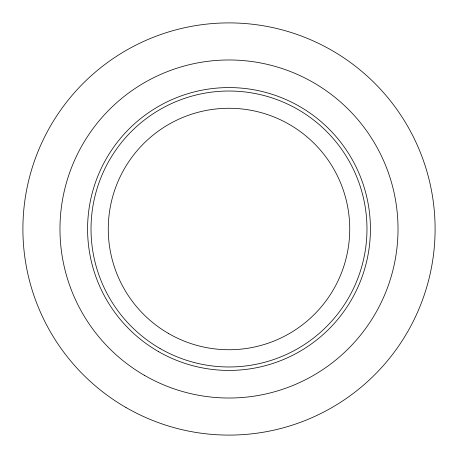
<?xml version="1.0" encoding="UTF-8"?>
<svg xmlns="http://www.w3.org/2000/svg" width="458" height="458" viewBox="0 0 458 458"><rect width="100%" height="100%" fill="white"/><g stroke="black" fill="none" stroke-linecap="round" stroke-linejoin="round"><path stroke-width="0.69" d="M160.014 348.492A137.972 137.972 0 0 0 366.973 229A137.972 137.972 0 0 0 160.014 109.508A137.972 137.972 0 0 0 160.014 348.492M158.291 351.475A141.425 141.425 0 0 0 370.425 229A141.425 141.425 0 0 0 158.291 106.525A141.425 141.425 0 0 0 158.291 351.475M125.95 407.488A206.1 206.1 0 0 0 435.1 229A206.1 206.1 0 0 0 125.95 50.512A206.1 206.1 0 0 0 125.95 407.488M144.488 375.377A169.019 169.019 0 0 0 398.019 229A169.019 169.019 0 0 0 144.488 82.623A169.019 169.019 0 0 0 144.488 375.377M168.636 333.556A120.729 120.729 0 0 0 349.729 229A120.729 120.729 0 0 0 168.636 124.444A120.729 120.729 0 0 0 168.636 333.556"/></g></svg>
